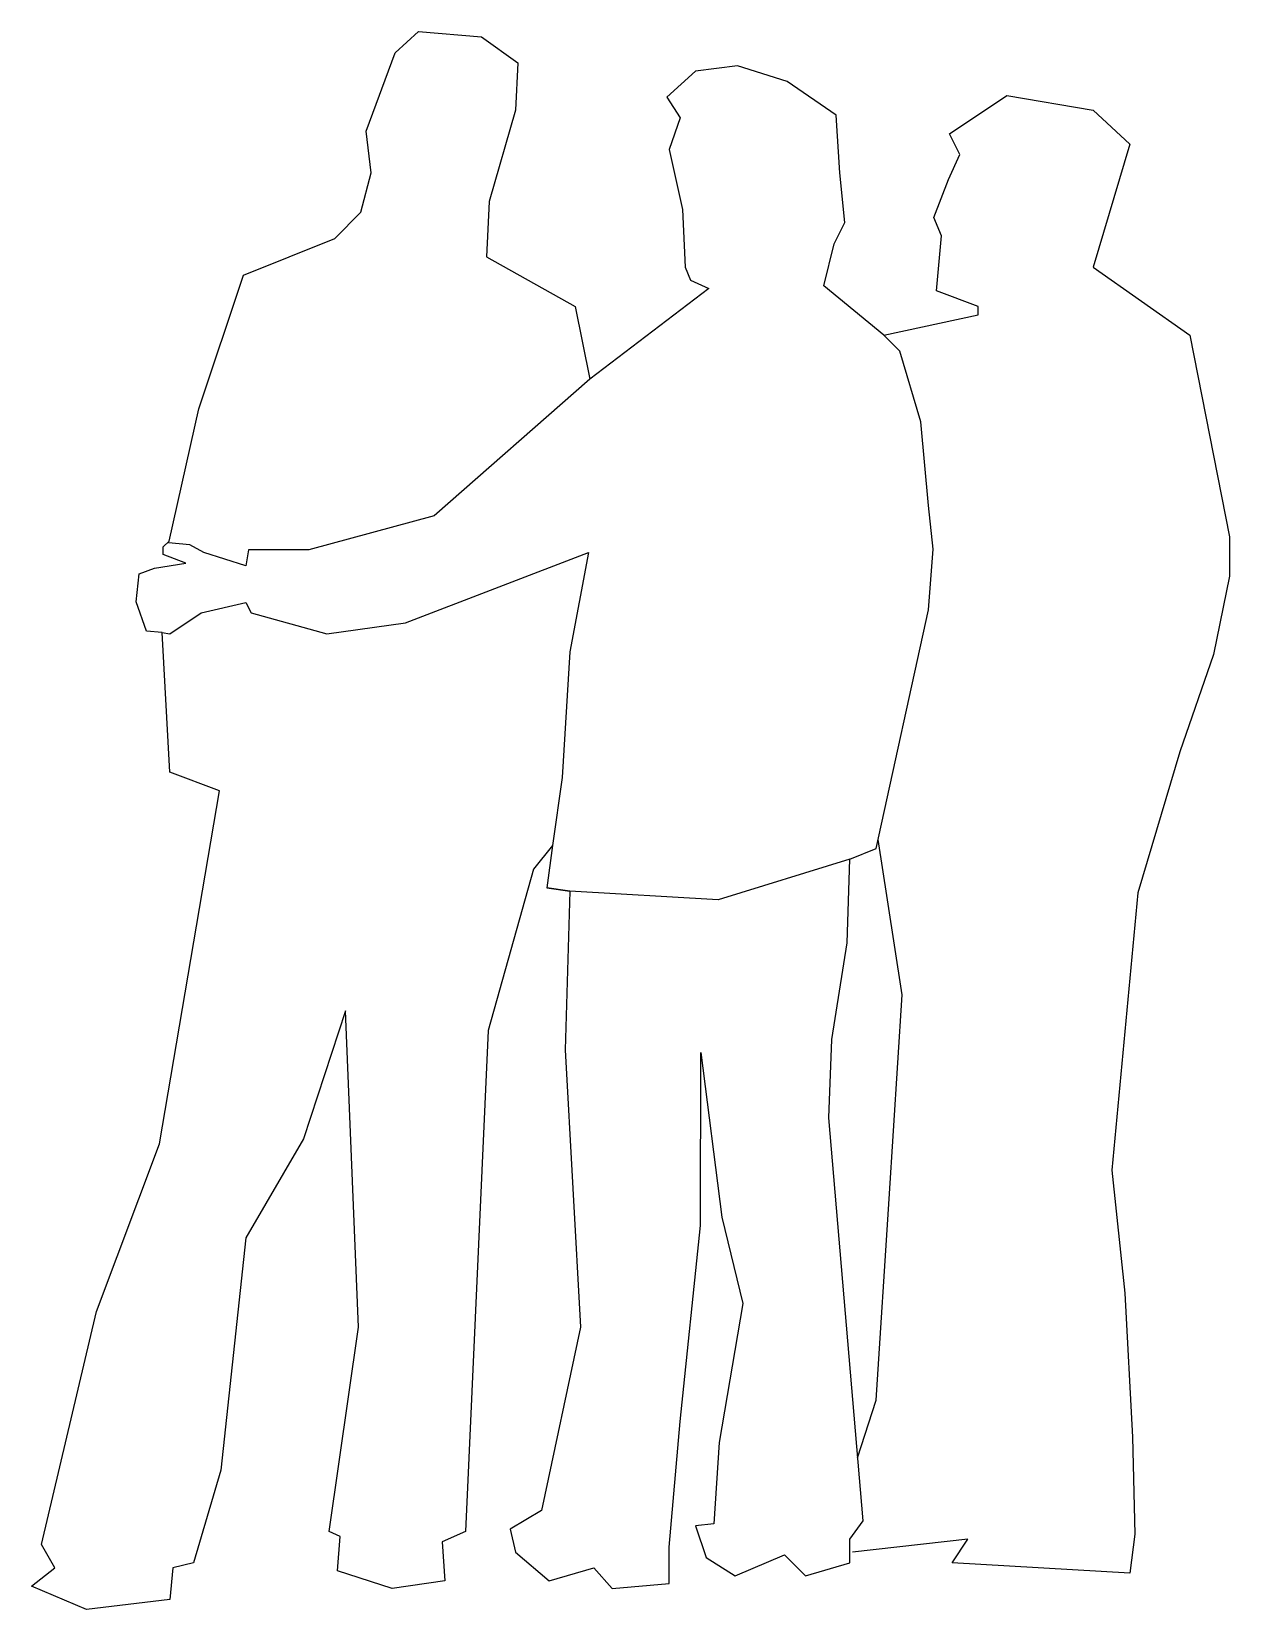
# Model space of a CAD drawing. Extents: x 111.12 to 112.44, y 206.27 to 208.01.
import ezdxf

# ---------------------------------------------------------------- set-up
doc = ezdxf.new("R2010")
doc.units = 0
doc.header["$LTSCALE"] = 25
doc.header["$MEASUREMENT"] = 0
doc.layers.get('0').update_dxf_attribs({"linetype": 'CONTINUOUS'})

msp = doc.modelspace()

# ---------------------------------------------------------------- linework, layer by layer
at = {"color": 0, "linetype": 'BYBLOCK'}
for p, q in [((111.5228, 207.9869), (111.5486, 208.0103)), ((111.5486, 208.0103), (111.6181, 208.0043)), ((111.6181, 208.0043), (111.6582, 207.9757)), ((111.4911, 207.9003), (111.5228, 207.9869)), ((111.6582, 207.9757), (111.6558, 207.9234)), ((111.9009, 207.9726), (111.8544, 207.9666)), ((111.9556, 207.9551), (111.9009, 207.9726)), ((111.8544, 207.9666), (111.8227, 207.938)), ((112.0096, 207.9182), (111.9556, 207.9551)), ((111.8227, 207.938), (111.8374, 207.915)), ((112.1346, 207.8976), (112.1981, 207.9396)), ((112.1981, 207.9396), (112.2934, 207.9234)), ((111.6558, 207.9234), (111.6268, 207.8226)), ((111.8374, 207.915), (111.8254, 207.8801)), ((112.0136, 207.8543), (112.0096, 207.9182)), ((112.2934, 207.9234), (112.3338, 207.8861)), ((111.4966, 207.8543), (111.4911, 207.9003)), ((112.1461, 207.8745), (112.1346, 207.8976)), ((111.8254, 207.8801), (111.8401, 207.8138)), ((112.3338, 207.8861), (112.2934, 207.7503)), ((112.1338, 207.8472), (112.1461, 207.8745)), ((111.4851, 207.811), (111.4966, 207.8543)), ((112.0191, 207.7995), (112.0136, 207.8543)), ((112.1175, 207.8051), (112.1338, 207.8472)), ((111.4562, 207.7821), (111.4851, 207.811)), ((111.6268, 207.8226), (111.6236, 207.7618)), ((111.8401, 207.8138), (111.8429, 207.7503)), ((112.0076, 207.7761), (112.0191, 207.7995)), ((112.1259, 207.7848), (112.1175, 207.8051)), ((111.3554, 207.7416), (111.4562, 207.7821)), ((111.9961, 207.7297), (112.0076, 207.7761)), ((112.1203, 207.7241), (112.1259, 207.7848)), ((111.6236, 207.7618), (111.7215, 207.7071)), ((111.3061, 207.594), (111.3554, 207.7416)), ((111.8429, 207.7503), (111.8489, 207.736)), ((112.2934, 207.7503), (112.4001, 207.6753)), ((111.8691, 207.7269), (111.7377, 207.6269)), ((111.8489, 207.736), (111.8691, 207.7269)), ((112.0624, 207.6753), (111.9961, 207.7297)), ((112.1664, 207.7071), (112.1203, 207.7241)), ((111.7215, 207.7071), (111.7377, 207.6269)), ((112.1664, 207.6979), (112.1664, 207.7071)), ((112.0624, 207.6753), (112.1664, 207.6979)), ((112.0798, 207.6578), (112.0624, 207.6753)), ((112.4001, 207.6753), (112.4438, 207.4527)), ((112.1033, 207.5797), (112.0798, 207.6578)), ((111.7377, 207.6269), (111.5661, 207.4761)), ((111.2736, 207.4479), (111.3061, 207.594)), ((112.1116, 207.4872), (112.1033, 207.5797)), ((112.1168, 207.4392), (112.1116, 207.4872)), ((111.5661, 207.4761), (111.4276, 207.4384)), ((111.2668, 207.4419), (111.2736, 207.4479)), ((111.2962, 207.4439), (111.2728, 207.4463)), ((112.4438, 207.4527), (112.4438, 207.4094)), ((111.2668, 207.4332), (111.2668, 207.4419)), ((111.2919, 207.4237), (111.2668, 207.4332)), ((111.3117, 207.4356), (111.2962, 207.4439)), ((111.3581, 207.4209), (111.3117, 207.4356)), ((111.3609, 207.4384), (111.3581, 207.4209)), ((111.4276, 207.4384), (111.3609, 207.4384)), ((111.5343, 207.3578), (111.7362, 207.4356)), ((111.7362, 207.4356), (111.7159, 207.3261)), ((112.1116, 207.3721), (112.1168, 207.4392)), ((111.2371, 207.3812), (111.2403, 207.4118)), ((111.2403, 207.4118), (111.2573, 207.4181)), ((111.2573, 207.4181), (111.2919, 207.4237)), ((112.4438, 207.4094), (112.4263, 207.3229)), ((111.2486, 207.3487), (111.2371, 207.3812)), ((111.3089, 207.3689), (111.3581, 207.3804)), ((111.3581, 207.3804), (111.3641, 207.3689)), ((111.2744, 207.3459), (111.3089, 207.3689)), ((111.3641, 207.3689), (111.4474, 207.3459)), ((111.4474, 207.3459), (111.5343, 207.3578)), ((112.0537, 207.109), (112.1116, 207.3721)), ((111.2657, 207.3471), (111.2486, 207.3487)), ((111.2657, 207.3471), (111.2744, 207.3459)), ((111.2744, 207.1931), (111.2657, 207.3471)), ((111.7159, 207.3261), (111.7072, 207.1872)), ((112.4263, 207.3229), (112.389, 207.2157)), ((112.389, 207.2157), (112.3426, 207.0602)), ((111.3292, 207.1725), (111.2744, 207.1931)), ((111.7072, 207.1872), (111.6965, 207.1121)), ((111.2629, 206.7831), (111.3292, 207.1725)), ((112.0664, 207.0522), (112.056, 207.1189)), ((111.6965, 207.1121), (111.6756, 207.0863)), ((111.6965, 207.1121), (111.6903, 207.0657)), ((112.0247, 207.0971), (111.8794, 207.0522)), ((112.0219, 207.005), (112.0247, 207.0971)), ((112.0247, 207.0971), (112.0537, 207.109)), ((111.6756, 207.0863), (111.6256, 206.9082)), ((111.7159, 207.0617), (111.6903, 207.0657)), ((111.6903, 207.0657), (111.7159, 207.0617)), ((111.7159, 207.0617), (111.7104, 206.8867)), ((111.8794, 207.0522), (111.7159, 207.0617)), ((112.0826, 206.9474), (112.0664, 207.0522)), ((112.3426, 207.0602), (112.314, 206.7542)), ((112.0048, 206.8982), (112.0219, 207.005)), ((112.0683, 206.7224), (112.0826, 206.9474)), ((111.4681, 206.93), (111.4216, 206.7887)), ((111.4824, 206.5807), (111.4681, 206.93)), ((111.6256, 206.9082), (111.6006, 206.3553)), ((112.0017, 206.8117), (112.0048, 206.8982)), ((111.7104, 206.8867), (111.7274, 206.5807)), ((111.86, 206.693), (111.8604, 206.8839)), ((111.8604, 206.8839), (111.8834, 206.7022)), ((112.0394, 206.3672), (112.0017, 206.8117)), ((111.4216, 206.7887), (111.3581, 206.6792)), ((111.1934, 206.5982), (111.2629, 206.7831)), ((112.314, 206.7542), (112.3283, 206.6184)), ((112.0537, 206.5002), (112.0683, 206.7224)), ((111.8834, 206.7022), (111.9068, 206.6069)), ((111.3581, 206.6792), (111.3307, 206.4232)), ((111.8374, 206.4767), (111.86, 206.693)), ((112.3283, 206.6184), (112.3366, 206.4593)), ((111.1327, 206.341), (111.1934, 206.5982)), ((111.9068, 206.6069), (111.8806, 206.4537)), ((111.4502, 206.3553), (111.4824, 206.5807)), ((111.7274, 206.5807), (111.6844, 206.3787)), ((112.0334, 206.4367), (112.0537, 206.5002)), ((111.8254, 206.3382), (111.8374, 206.4767)), ((111.8806, 206.4537), (111.8747, 206.364)), ((112.3366, 206.4593), (112.3394, 206.3525)), ((111.3307, 206.4232), (111.3002, 206.3208)), ((111.6844, 206.3787), (111.6498, 206.3581)), ((112.0247, 206.347), (112.0394, 206.3672)), ((111.4621, 206.3497), (111.4502, 206.3553)), ((111.4593, 206.312), (111.4621, 206.3497)), ((111.6006, 206.3553), (111.5748, 206.3438)), ((111.6498, 206.3581), (111.6558, 206.3327)), ((111.8747, 206.364), (111.8544, 206.3617)), ((111.8544, 206.3617), (111.8663, 206.3267)), ((112.3394, 206.3525), (112.3338, 206.3093)), ((111.1474, 206.3152), (111.1327, 206.341)), ((111.5748, 206.3438), (111.5776, 206.3009)), ((111.6558, 206.3327), (111.6929, 206.3009)), ((111.8254, 206.298), (111.8254, 206.3382)), ((112.0247, 206.3208), (112.0247, 206.347)), ((112.1549, 206.347), (112.0279, 206.3327)), ((112.1378, 206.3208), (112.1549, 206.347)), ((111.1216, 206.2952), (111.1474, 206.3152)), ((111.2776, 206.3152), (111.2744, 206.2805)), ((111.3002, 206.3208), (111.2776, 206.3152)), ((111.6929, 206.3009), (111.7421, 206.3152)), ((111.7421, 206.3152), (111.7623, 206.2924)), ((111.8663, 206.3267), (111.8981, 206.3065)), ((111.8981, 206.3065), (111.9528, 206.3295)), ((111.9528, 206.3295), (111.9759, 206.3065)), ((111.9759, 206.3065), (112.0247, 206.3208)), ((112.3338, 206.3093), (112.1378, 206.3208)), ((111.5197, 206.2924), (111.4593, 206.312)), ((111.5776, 206.3009), (111.5197, 206.2924)), ((111.7623, 206.2924), (111.8254, 206.298)), ((111.1823, 206.2694), (111.1216, 206.2952)), ((111.2744, 206.2805), (111.1823, 206.2694))]:
    msp.add_line(p, q, dxfattribs=at)

doc.saveas('drawing.dxf')
